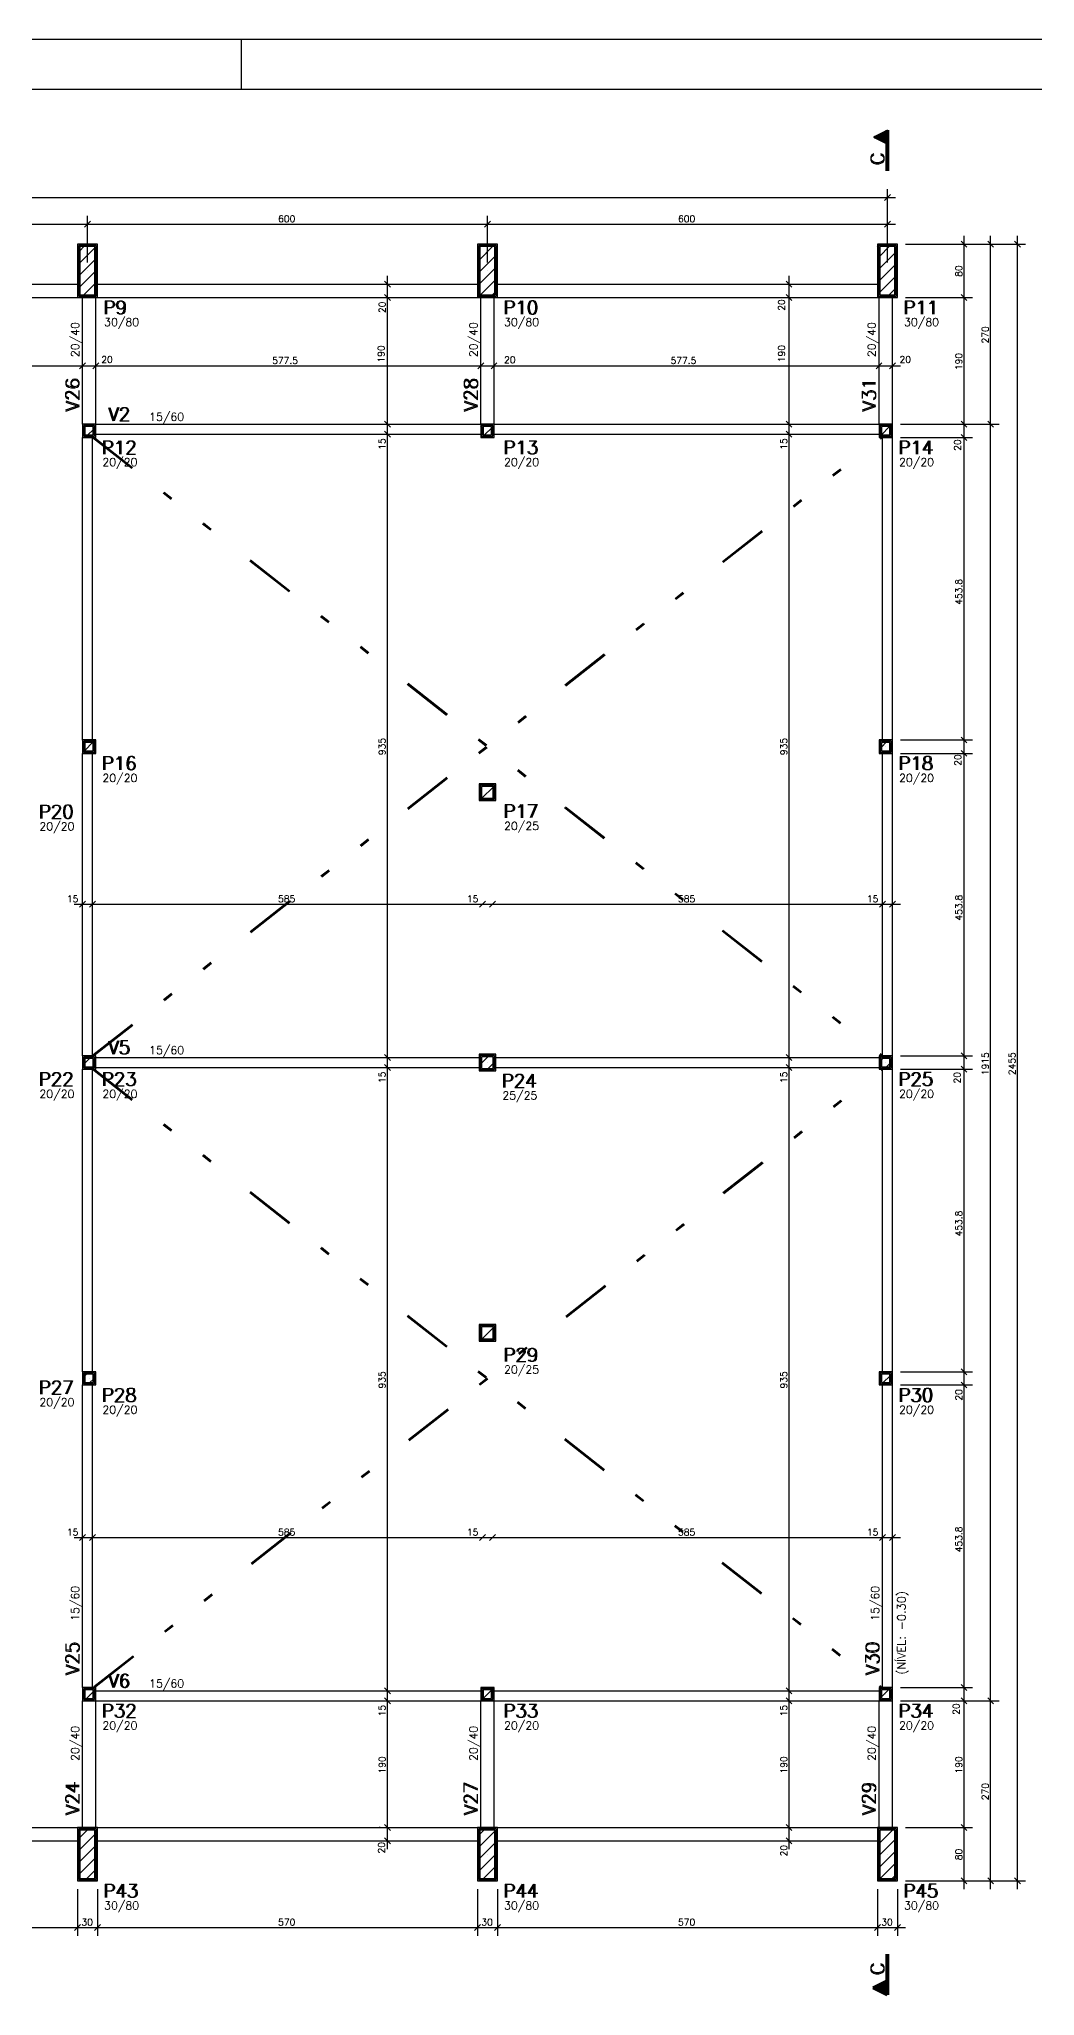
# Model space of a CAD drawing. Extents: x 797 to 1056, y -75 to 15.
# Drawn here: x 946.99 to 956.95, y -4.08 to 15.49 of the extents above; entities that cross this region are included whole.
import ezdxf

# ---------------------------------------------------------------- set-up
doc = ezdxf.new("R2010")
doc.units = 0
doc.header["$MEASUREMENT"] = 0
doc.linetypes.add('ESTILO_TQS_0004', pattern=[2, 0.5, -0.4, 0.1, -0.4, 0.1, -0.5])
for name, color, linetype in [('06', 6, 'CONTINUOUS'), ('1', 2, 'CONTINUOUS'), ('11', 11, 'CONTINUOUS'), ('2', 4, 'CONTINUOUS'), ('CERCADURA', 7, 'CONTINUOUS')]:
    doc.layers.add(name, color=color, linetype=linetype)
doc.styles.get("Standard").update_dxf_attribs({"font": 'ROMANS.SHX'})

msp = doc.modelspace()

# ---------------------------------------------------------------- linework, layer by layer
at = {"layer": '06'}
msp.add_line((909.31, 14.987), (967.01, 14.987), dxfattribs=at)
at = {"layer": '1', "linetype": 'Continuous'}
for p, q in [((955.47, 14.576), (955.332, 14.506)), ((955.332, 14.506), (955.47, 14.438)), ((955.47, 14.575), (955.333, 14.506)), ((955.333, 14.506), (955.47, 14.438)), ((955.476, 14.564), (955.337, 14.495)), ((955.337, 14.518), (955.475, 14.449)), ((955.475, 14.563), (955.339, 14.495)), ((955.339, 14.518), (955.475, 14.449)), ((955.343, 14.512), (955.343, 14.5)), ((955.353, 14.517), (955.353, 14.496)), ((955.355, 14.512), (955.355, 14.5)), ((955.364, 14.522), (955.364, 14.49)), ((955.366, 14.517), (955.366, 14.496)), ((955.374, 14.528), (955.374, 14.485)), ((955.376, 14.522), (955.376, 14.49)), ((955.385, 14.533), (955.385, 14.48)), ((955.387, 14.528), (955.387, 14.485)), ((955.396, 14.538), (955.396, 14.475)), ((955.398, 14.533), (955.398, 14.48)), ((955.406, 14.544), (955.406, 14.469)), ((955.408, 14.538), (955.408, 14.475)), ((955.417, 14.549), (955.417, 14.464)), ((955.419, 14.544), (955.419, 14.469)), ((955.428, 14.554), (955.428, 14.459)), ((955.429, 14.549), (955.429, 14.464)), ((955.438, 14.56), (955.438, 14.453)), ((955.44, 14.554), (955.44, 14.459)), ((955.449, 14.565), (955.449, 14.448)), ((955.451, 14.56), (955.451, 14.453)), ((955.458, 14.17), (955.458, 14.576)), ((955.46, 14.57), (955.46, 14.443)), ((955.461, 14.565), (955.461, 14.448)), ((955.47, 14.17), (955.47, 14.576)), ((955.47, 14.575), (955.47, 14.17)), ((955.472, 14.57), (955.472, 14.443)), ((955.482, 14.575), (955.482, 14.17)), ((955.457, -4.067), (955.457, -3.663)), ((955.47, -3.663), (955.47, -4.068)), ((955.47, -4.067), (955.47, -3.663)), ((955.483, -3.663), (955.483, -4.068)), ((955.326, -3.988), (955.464, -3.919)), ((955.465, -4.08), (955.326, -4.01)), ((955.328, -3.988), (955.464, -3.92)), ((955.464, -4.079), (955.328, -4.01)), ((955.33, -4.005), (955.33, -3.993)), ((955.332, -3.999), (955.47, -3.93)), ((955.47, -4.068), (955.332, -3.999)), ((955.333, -3.999), (955.47, -3.931)), ((955.47, -4.067), (955.333, -3.999)), ((955.341, -4.01), (955.341, -3.989)), ((955.343, -4.005), (955.343, -3.993)), ((955.351, -4.015), (955.351, -3.983)), ((955.353, -4.01), (955.353, -3.989)), ((955.362, -4.021), (955.362, -3.978)), ((955.364, -4.015), (955.364, -3.983)), ((955.373, -4.026), (955.373, -3.973)), ((955.374, -4.021), (955.374, -3.978)), ((955.383, -4.031), (955.383, -3.967)), ((955.385, -4.026), (955.385, -3.973)), ((955.394, -4.036), (955.394, -3.962)), ((955.396, -4.031), (955.396, -3.967)), ((955.404, -4.042), (955.404, -3.957)), ((955.406, -4.036), (955.406, -3.962)), ((955.415, -4.047), (955.415, -3.951)), ((955.417, -4.042), (955.417, -3.957)), ((955.426, -4.052), (955.426, -3.946)), ((955.428, -4.047), (955.428, -3.951)), ((955.436, -4.058), (955.436, -3.941)), ((955.438, -4.052), (955.438, -3.946)), ((955.447, -4.063), (955.447, -3.935)), ((955.449, -4.058), (955.449, -3.941)), ((955.46, -4.063), (955.46, -3.935))]:
    msp.add_line(p, q, dxfattribs=at)
at = {"layer": '1', "linetype": 'ESTILO_TQS_0004'}
for p, q in [((947.52, 11.504), (955.41, 5.32)), ((947.523, 5.33), (955.412, 11.513)), ((947.528, 11.513), (955.417, 5.33)), ((947.531, 5.32), (955.42, 11.504)), ((947.52, 5.187), (955.399, -0.996)), ((947.528, 5.197), (955.407, -0.987)), ((947.533, -0.987), (955.412, 5.197)), ((947.541, -0.996), (955.42, 5.187))]:
    msp.add_line(p, q, dxfattribs=at)
at = {"layer": '1', "linetype": 'Continuous'}
for points in [[(947.37, 12.904), (947.57, 12.904), (947.57, 13.437), (947.37, 13.437), (947.37, 12.904)], [(947.383, 12.916), (947.558, 12.916), (947.558, 13.424), (947.383, 13.424), (947.383, 12.916)], [(947.395, 12.929), (947.545, 12.929), (947.545, 13.412), (947.395, 13.412), (947.395, 12.929)], [(951.37, 12.904), (951.57, 12.904), (951.57, 13.437), (951.37, 13.437), (951.37, 12.904)], [(951.383, 12.916), (951.558, 12.916), (951.558, 13.424), (951.383, 13.424), (951.383, 12.916)], [(951.395, 12.929), (951.545, 12.929), (951.545, 13.412), (951.395, 13.412), (951.395, 12.929)], [(955.37, 12.904), (955.57, 12.904), (955.57, 13.437), (955.37, 13.437), (955.37, 12.904)], [(955.383, 12.916), (955.558, 12.916), (955.558, 13.424), (955.383, 13.424), (955.383, 12.916)], [(955.395, 12.929), (955.545, 12.929), (955.545, 13.412), (955.395, 13.412), (955.395, 12.929)], [(943.57, 13.037), (947.37, 13.037)], [(947.57, 13.037), (951.37, 13.037)], [(951.57, 13.037), (955.37, 13.037)], [(943.57, 12.904), (947.37, 12.904)], [(947.42, 11.637), (947.42, 12.904)], [(947.553, 11.637), (947.553, 12.904)], [(947.57, 12.904), (951.37, 12.904)], [(951.403, 11.637), (951.403, 12.904)], [(951.537, 11.637), (951.537, 12.904)], [(951.57, 12.904), (955.37, 12.904)], [(955.387, 11.637), (955.387, 12.904)], [(955.52, 11.637), (955.52, 12.904)], [(947.42, 11.504), (947.553, 11.504), (947.553, 11.637), (947.42, 11.637), (947.42, 11.504)], [(947.433, 11.516), (947.541, 11.516), (947.541, 11.624), (947.433, 11.624), (947.433, 11.516)], [(947.445, 11.529), (947.528, 11.529), (947.528, 11.612), (947.445, 11.612), (947.445, 11.529)], [(947.553, 11.637), (951.403, 11.637)], [(951.403, 11.504), (951.537, 11.504), (951.537, 11.637), (951.403, 11.637), (951.403, 11.504)], [(951.416, 11.516), (951.524, 11.516), (951.524, 11.624), (951.416, 11.624), (951.416, 11.516)], [(951.428, 11.529), (951.512, 11.529), (951.512, 11.612), (951.428, 11.612), (951.428, 11.529)], [(951.537, 11.637), (955.387, 11.637)], [(955.387, 11.504), (955.52, 11.504), (955.52, 11.637), (955.387, 11.637), (955.387, 11.504)], [(955.399, 11.516), (955.508, 11.516), (955.508, 11.624), (955.399, 11.624), (955.399, 11.516)], [(955.412, 11.529), (955.495, 11.529), (955.495, 11.612), (955.412, 11.612), (955.412, 11.529)], [(947.42, 8.479), (947.42, 11.504)], [(947.52, 8.479), (947.52, 11.504)], [(947.553, 11.537), (951.403, 11.537)], [(951.537, 11.537), (955.387, 11.537)], [(955.42, 8.479), (955.42, 11.504)], [(955.52, 8.479), (955.52, 11.504)], [(947.42, 8.345), (947.553, 8.345), (947.553, 8.479), (947.42, 8.479), (947.42, 8.345)], [(947.433, 8.358), (947.541, 8.358), (947.541, 8.466), (947.433, 8.466), (947.433, 8.358)], [(947.445, 8.37), (947.528, 8.37), (947.528, 8.454), (947.445, 8.454), (947.445, 8.37)], [(955.387, 8.345), (955.52, 8.345), (955.52, 8.479), (955.387, 8.479), (955.387, 8.345)], [(955.399, 8.358), (955.508, 8.358), (955.508, 8.466), (955.399, 8.466), (955.399, 8.358)], [(955.412, 8.37), (955.495, 8.37), (955.495, 8.454), (955.412, 8.454), (955.412, 8.37)], [(947.42, 5.32), (947.42, 8.345)], [(947.52, 5.32), (947.52, 8.345)], [(955.42, 5.32), (955.42, 8.345)], [(955.52, 5.32), (955.52, 8.345)], [(951.387, 7.873), (951.553, 7.873), (951.553, 8.04), (951.387, 8.04), (951.387, 7.873)], [(951.399, 7.886), (951.541, 7.886), (951.541, 8.027), (951.399, 8.027), (951.399, 7.886)], [(951.412, 7.898), (951.528, 7.898), (951.528, 8.015), (951.412, 8.015), (951.412, 7.898)], [(947.42, 5.187), (947.553, 5.187), (947.553, 5.32), (947.42, 5.32), (947.42, 5.187)], [(947.433, 5.199), (947.541, 5.199), (947.541, 5.308), (947.433, 5.308), (947.433, 5.199)], [(947.445, 5.212), (947.528, 5.212), (947.528, 5.295), (947.445, 5.295), (947.445, 5.212)], [(947.553, 5.304), (951.387, 5.304)], [(951.387, 5.17), (951.553, 5.17), (951.553, 5.337), (951.387, 5.337), (951.387, 5.17)], [(951.399, 5.183), (951.541, 5.183), (951.541, 5.324), (951.399, 5.324), (951.399, 5.183)], [(951.412, 5.195), (951.528, 5.195), (951.528, 5.312), (951.412, 5.312), (951.412, 5.195)], [(951.553, 5.304), (955.387, 5.304)], [(955.387, 5.187), (955.52, 5.187), (955.52, 5.32), (955.387, 5.32), (955.387, 5.187)], [(955.399, 5.199), (955.508, 5.199), (955.508, 5.308), (955.399, 5.308), (955.399, 5.199)], [(955.412, 5.212), (955.495, 5.212), (955.495, 5.295), (955.412, 5.295), (955.412, 5.212)], [(947.42, 2.162), (947.42, 5.187)], [(947.52, 2.162), (947.52, 5.187)], [(947.553, 5.204), (951.387, 5.204)], [(951.553, 5.204), (955.387, 5.204)], [(955.42, 2.162), (955.42, 5.187)], [(955.52, 2.162), (955.52, 5.187)], [(951.387, 2.467), (951.553, 2.467), (951.553, 2.634), (951.387, 2.634), (951.387, 2.467)], [(951.399, 2.48), (951.541, 2.48), (951.541, 2.622), (951.399, 2.622), (951.399, 2.48)], [(951.412, 2.492), (951.528, 2.492), (951.528, 2.609), (951.412, 2.609), (951.412, 2.492)], [(947.42, 2.029), (947.553, 2.029), (947.553, 2.162), (947.42, 2.162), (947.42, 2.029)], [(955.387, 2.029), (955.52, 2.029), (955.52, 2.162), (955.387, 2.162), (955.387, 2.029)], [(947.42, -0.996), (947.42, 2.029)], [(947.433, 2.041), (947.541, 2.041), (947.541, 2.149), (947.433, 2.149), (947.433, 2.041)], [(947.445, 2.054), (947.528, 2.054), (947.528, 2.137), (947.445, 2.137), (947.445, 2.054)], [(947.52, -0.996), (947.52, 2.029)], [(955.399, 2.041), (955.508, 2.041), (955.508, 2.149), (955.399, 2.149), (955.399, 2.041)], [(955.412, 2.054), (955.495, 2.054), (955.495, 2.137), (955.412, 2.137), (955.412, 2.054)], [(955.42, -0.996), (955.42, 2.029)], [(955.52, -0.996), (955.52, 2.029)], [(947.42, -1.13), (947.553, -1.13), (947.553, -0.996), (947.42, -0.996), (947.42, -1.13)], [(947.42, -2.396), (947.42, -1.13)], [(947.433, -1.117), (947.541, -1.117), (947.541, -1.009), (947.433, -1.009), (947.433, -1.117)], [(947.445, -1.105), (947.528, -1.105), (947.528, -1.021), (947.445, -1.021), (947.445, -1.105)], [(947.553, -1.03), (951.403, -1.03)], [(947.553, -1.13), (951.403, -1.13)], [(947.553, -2.396), (947.553, -1.13)], [(951.403, -1.13), (951.537, -1.13), (951.537, -0.996), (951.403, -0.996), (951.403, -1.13)], [(951.403, -2.396), (951.403, -1.13)], [(951.416, -1.117), (951.524, -1.117), (951.524, -1.009), (951.416, -1.009), (951.416, -1.117)], [(951.428, -1.105), (951.512, -1.105), (951.512, -1.021), (951.428, -1.021), (951.428, -1.105)], [(951.537, -1.03), (955.387, -1.03)], [(951.537, -1.13), (955.387, -1.13)], [(951.537, -2.396), (951.537, -1.13)], [(955.387, -1.13), (955.52, -1.13), (955.52, -0.996), (955.387, -0.996), (955.387, -1.13)], [(955.387, -2.396), (955.387, -1.13)], [(955.399, -1.117), (955.508, -1.117), (955.508, -1.009), (955.399, -1.009), (955.399, -1.117)], [(955.412, -1.105), (955.495, -1.105), (955.495, -1.021), (955.412, -1.021), (955.412, -1.105)], [(955.52, -2.396), (955.52, -1.13)], [(943.57, -2.396), (947.37, -2.396)], [(943.57, -2.53), (947.37, -2.53)], [(947.37, -2.93), (947.57, -2.93), (947.57, -2.396), (947.37, -2.396), (947.37, -2.93)], [(947.383, -2.917), (947.558, -2.917), (947.558, -2.409), (947.383, -2.409), (947.383, -2.917)], [(947.395, -2.905), (947.545, -2.905), (947.545, -2.421), (947.395, -2.421), (947.395, -2.905)], [(947.57, -2.396), (951.37, -2.396)], [(947.57, -2.53), (951.37, -2.53)], [(951.37, -2.93), (951.57, -2.93), (951.57, -2.396), (951.37, -2.396), (951.37, -2.93)], [(951.383, -2.917), (951.558, -2.917), (951.558, -2.409), (951.383, -2.409), (951.383, -2.917)], [(951.395, -2.905), (951.545, -2.905), (951.545, -2.421), (951.395, -2.421), (951.395, -2.905)], [(951.57, -2.396), (955.37, -2.396)], [(951.57, -2.53), (955.37, -2.53)], [(955.37, -2.93), (955.57, -2.93), (955.57, -2.396), (955.37, -2.396), (955.37, -2.93)], [(955.383, -2.917), (955.558, -2.917), (955.558, -2.409), (955.383, -2.409), (955.383, -2.917)], [(955.395, -2.905), (955.545, -2.905), (955.545, -2.421), (955.395, -2.421), (955.395, -2.905)]]:
    msp.add_lwpolyline(points, dxfattribs=at)
at = {"layer": '11', "linetype": 'Continuous'}
for p, q in [((947.47, 13.17), (947.47, 13.17)), ((951.47, 13.17), (951.47, 13.17)), ((955.47, 13.17), (955.47, 13.17)), ((947.487, 11.57), (947.487, 11.57)), ((951.469, 11.572), (951.469, 11.572)), ((955.453, 11.57), (955.453, 11.57)), ((947.487, 8.412), (947.487, 8.412)), ((955.453, 8.412), (955.453, 8.412)), ((951.47, 7.957), (951.47, 7.957)), ((947.487, 5.254), (947.487, 5.254)), ((951.47, 5.254), (951.47, 5.254)), ((955.453, 5.254), (955.453, 5.254)), ((951.47, 2.551), (951.47, 2.551)), ((947.487, 2.095), (947.487, 2.095)), ((955.453, 2.095), (955.453, 2.095)), ((947.487, -1.063), (947.487, -1.063)), ((951.47, -1.063), (951.47, -1.063)), ((955.453, -1.063), (955.453, -1.063)), ((947.47, -2.663), (947.47, -2.663)), ((951.47, -2.663), (951.47, -2.663)), ((955.47, -2.663), (955.47, -2.663))]:
    msp.add_line(p, q, dxfattribs=at)
at = {"layer": '2', "linetype": 'Continuous'}
for p, q in [((915.387, 13.904), (955.553, 13.904)), ((955.441, 13.874), (955.5, 13.933)), ((955.47, 13.72), (955.47, 13.987)), ((947.47, 13.254), (947.47, 13.72)), ((947.47, 13.254), (947.47, 13.72)), ((951.47, 13.254), (951.47, 13.72)), ((951.47, 13.254), (951.47, 13.72)), ((955.47, 13.254), (955.47, 13.72)), ((943.387, 13.637), (947.553, 13.637)), ((947.387, 13.637), (951.553, 13.637)), ((947.441, 13.607), (947.5, 13.666)), ((947.441, 13.607), (947.5, 13.666)), ((951.387, 13.637), (955.553, 13.637)), ((951.441, 13.607), (951.5, 13.666)), ((951.441, 13.607), (951.5, 13.666)), ((955.441, 13.607), (955.5, 13.666)), ((955.47, 13.637), (955.47, 13.637)), ((956.237, 12.82), (956.237, 13.52)), ((956.503, 11.554), (956.503, 13.52)), ((956.77, -3.013), (956.77, 13.52)), ((947.37, 13.348), (947.459, 13.437)), ((947.37, 13.228), (947.57, 13.428)), ((947.37, 13.108), (947.57, 13.308)), ((951.37, 13.261), (951.546, 13.437)), ((951.37, 13.381), (951.426, 13.437)), ((951.37, 13.141), (951.57, 13.341)), ((955.37, 13.294), (955.513, 13.437)), ((955.37, 13.414), (955.393, 13.437)), ((955.37, 13.174), (955.57, 13.374)), ((955.57, 13.437), (955.57, 13.437)), ((955.653, 13.437), (956.32, 13.437)), ((956.266, 13.407), (956.207, 13.466)), ((956.237, 13.437), (956.237, 13.437)), ((956.32, 13.437), (956.587, 13.437)), ((956.533, 13.407), (956.474, 13.466)), ((956.503, 13.437), (956.503, 13.437)), ((956.587, 13.437), (956.853, 13.437)), ((956.8, 13.407), (956.741, 13.466)), ((947.37, 12.987), (947.57, 13.187)), ((947.47, 13.17), (947.47, 13.17)), ((947.47, 13.17), (947.47, 13.17)), ((950.47, 12.82), (950.47, 13.12)), ((951.37, 13.021), (951.57, 13.221)), ((951.47, 13.17), (951.47, 13.17)), ((951.47, 13.17), (951.47, 13.17)), ((954.487, 12.82), (954.487, 13.12)), ((955.37, 13.054), (955.57, 13.254)), ((955.37, 12.933), (955.57, 13.133)), ((955.47, 13.17), (955.47, 13.17)), ((947.407, 12.904), (947.57, 13.067)), ((947.527, 12.904), (947.57, 12.947)), ((950.5, 13.007), (950.441, 13.066)), ((950.5, 12.874), (950.441, 12.933)), ((950.5, 12.874), (950.441, 12.933)), ((950.467, 13.037), (950.467, 13.037)), ((950.47, 11.554), (950.47, 12.987)), ((950.55, 13.037), (950.553, 13.037)), ((951.373, 12.904), (951.57, 13.1)), ((951.494, 12.904), (951.57, 12.98)), ((954.443, 13.037), (954.443, 13.037)), ((954.516, 13.007), (954.457, 13.066)), ((954.516, 12.874), (954.457, 12.933)), ((954.516, 12.874), (954.457, 12.933)), ((954.487, 11.554), (954.487, 12.987)), ((954.527, 13.037), (954.57, 13.037)), ((955.461, 12.904), (955.57, 13.013)), ((956.266, 12.874), (956.207, 12.933)), ((956.266, 12.874), (956.207, 12.933)), ((956.237, 11.554), (956.237, 12.987)), ((950.453, 12.904), (950.453, 12.904)), ((950.453, 12.904), (950.453, 12.904)), ((950.537, 12.904), (950.553, 12.904)), ((950.537, 12.904), (950.553, 12.904)), ((954.468, 12.904), (954.468, 12.904)), ((954.468, 12.904), (954.468, 12.904)), ((954.552, 12.904), (954.57, 12.904)), ((954.552, 12.904), (954.57, 12.904)), ((955.57, 12.904), (955.57, 12.904)), ((955.57, 12.904), (955.57, 12.904)), ((955.653, 12.904), (956.32, 12.904)), ((955.653, 12.904), (956.32, 12.904)), ((943.453, 12.22), (947.503, 12.22)), ((947.337, 12.22), (947.637, 12.22)), ((947.391, 12.19), (947.45, 12.249)), ((947.391, 12.19), (947.45, 12.249)), ((947.42, 11.865), (947.42, 12.303)), ((947.42, 11.865), (947.42, 12.303)), ((947.47, 12.22), (951.487, 12.22)), ((947.524, 12.19), (947.583, 12.249)), ((947.524, 12.19), (947.583, 12.249)), ((947.553, 11.873), (947.553, 12.303)), ((947.553, 11.873), (947.553, 12.303)), ((951.32, 12.22), (951.62, 12.22)), ((951.374, 12.19), (951.433, 12.249)), ((951.374, 12.19), (951.433, 12.249)), ((951.403, 11.871), (951.403, 12.303)), ((951.403, 11.871), (951.403, 12.303)), ((951.453, 12.22), (955.47, 12.22)), ((951.507, 12.19), (951.566, 12.249)), ((951.507, 12.19), (951.566, 12.249)), ((951.537, 11.859), (951.537, 12.303)), ((951.537, 11.859), (951.537, 12.303)), ((955.303, 12.22), (955.603, 12.22)), ((955.357, 12.19), (955.416, 12.249)), ((955.357, 12.19), (955.416, 12.249)), ((955.387, 11.902), (955.387, 12.303)), ((955.387, 11.902), (955.387, 12.303)), ((955.491, 12.19), (955.55, 12.249)), ((955.52, 11.902), (955.52, 12.303)), ((947.42, 11.782), (947.42, 11.782)), ((947.42, 11.782), (947.42, 11.782)), ((947.553, 11.79), (947.553, 11.79)), ((947.553, 11.79), (947.553, 11.79)), ((951.403, 11.788), (951.403, 11.788)), ((951.403, 11.788), (951.403, 11.788)), ((951.537, 11.776), (951.537, 11.776)), ((951.537, 11.776), (951.537, 11.776)), ((955.387, 11.819), (955.387, 11.819)), ((955.387, 11.819), (955.387, 11.819)), ((955.52, 11.819), (955.52, 11.819)), ((947.42, 11.595), (947.462, 11.637)), ((947.449, 11.504), (947.553, 11.608)), ((950.5, 11.607), (950.441, 11.666)), ((950.5, 11.607), (950.441, 11.666)), ((950.5, 11.507), (950.441, 11.566)), ((950.5, 11.507), (950.441, 11.566)), ((950.47, 11.454), (950.47, 11.72)), ((950.47, 11.637), (950.47, 11.637)), ((950.47, 11.637), (950.47, 11.637)), ((950.47, 5.22), (950.47, 11.62)), ((951.403, 11.611), (951.429, 11.637)), ((951.416, 11.504), (951.537, 11.625)), ((954.516, 11.607), (954.457, 11.666)), ((954.516, 11.607), (954.457, 11.666)), ((954.516, 11.507), (954.457, 11.566)), ((954.516, 11.507), (954.457, 11.566)), ((954.487, 11.454), (954.487, 11.72)), ((954.487, 11.637), (954.487, 11.637)), ((954.487, 11.637), (954.487, 11.637)), ((954.487, 5.22), (954.487, 11.62)), ((955.387, 11.508), (955.516, 11.637)), ((955.387, 11.628), (955.396, 11.637)), ((955.52, 11.637), (955.52, 11.637)), ((955.52, 11.637), (955.52, 11.637)), ((955.603, 11.637), (956.32, 11.637)), ((955.603, 11.637), (956.32, 11.637)), ((956.266, 11.607), (956.207, 11.666)), ((956.266, 11.607), (956.207, 11.666)), ((956.237, 11.42), (956.237, 11.72)), ((956.237, 11.637), (956.237, 11.637)), ((956.237, 11.637), (956.237, 11.637)), ((956.237, 8.395), (956.237, 11.587)), ((956.32, 11.637), (956.587, 11.637)), ((956.32, 11.637), (956.587, 11.637)), ((956.533, 11.607), (956.474, 11.666)), ((956.533, 11.607), (956.474, 11.666)), ((956.503, -1.213), (956.503, 11.72)), ((950.47, 11.537), (950.47, 11.537)), ((950.47, 11.537), (950.47, 11.537)), ((951.536, 11.504), (951.537, 11.504)), ((954.487, 11.537), (954.487, 11.537)), ((954.487, 11.537), (954.487, 11.537)), ((955.503, 11.504), (955.52, 11.521)), ((955.52, 11.504), (955.52, 11.504)), ((955.52, 11.504), (955.52, 11.504)), ((955.603, 11.504), (956.32, 11.504)), ((955.603, 11.504), (956.32, 11.504)), ((956.266, 11.474), (956.207, 11.533)), ((956.266, 11.474), (956.207, 11.533)), ((947.42, 8.349), (947.549, 8.479)), ((947.42, 8.47), (947.429, 8.479)), ((955.387, 8.382), (955.483, 8.479)), ((955.52, 8.479), (955.52, 8.479)), ((955.52, 8.479), (955.52, 8.479)), ((955.603, 8.479), (956.32, 8.479)), ((955.603, 8.479), (956.32, 8.479)), ((956.266, 8.449), (956.207, 8.508)), ((956.266, 8.449), (956.207, 8.508)), ((956.237, 8.262), (956.237, 8.562)), ((956.237, 5.237), (956.237, 8.429)), ((947.536, 8.345), (947.553, 8.362)), ((955.47, 8.345), (955.52, 8.395)), ((955.52, 8.345), (955.52, 8.345)), ((955.52, 8.345), (955.52, 8.345)), ((955.603, 8.345), (956.32, 8.345)), ((955.603, 8.345), (956.32, 8.345)), ((956.266, 8.316), (956.207, 8.375)), ((956.266, 8.316), (956.207, 8.375)), ((951.387, 7.988), (951.438, 8.04)), ((951.392, 7.873), (951.553, 8.035)), ((951.512, 7.873), (951.553, 7.915)), ((947.391, 6.807), (947.45, 6.866)), ((947.491, 6.807), (947.55, 6.866)), ((947.491, 6.807), (947.55, 6.866)), ((951.391, 6.807), (951.45, 6.866)), ((951.391, 6.807), (951.45, 6.866)), ((951.491, 6.807), (951.55, 6.866)), ((951.491, 6.807), (951.55, 6.866)), ((955.391, 6.807), (955.45, 6.866)), ((955.391, 6.807), (955.45, 6.866)), ((955.491, 6.807), (955.55, 6.866)), ((947.337, 6.837), (947.603, 6.837)), ((947.42, 6.837), (947.42, 6.837)), ((947.437, 6.837), (951.503, 6.837)), ((947.52, 6.837), (947.52, 6.837)), ((947.52, 6.837), (947.52, 6.837)), ((951.337, 6.837), (951.603, 6.837)), ((951.42, 6.837), (951.42, 6.837)), ((951.42, 6.837), (951.42, 6.837)), ((951.437, 6.837), (955.503, 6.837)), ((951.52, 6.837), (951.52, 6.837)), ((951.52, 6.837), (951.52, 6.837)), ((955.337, 6.837), (955.603, 6.837)), ((955.42, 6.837), (955.42, 6.837)), ((955.42, 6.837), (955.42, 6.837)), ((955.52, 6.837), (955.52, 6.837)), ((947.42, 5.224), (947.517, 5.32)), ((950.5, 5.274), (950.441, 5.333)), ((950.5, 5.274), (950.441, 5.333)), ((950.47, 5.12), (950.47, 5.387)), ((950.47, 5.304), (950.47, 5.304)), ((950.47, 5.304), (950.47, 5.304)), ((950.47, -1.113), (950.47, 5.287)), ((951.387, 5.224), (951.5, 5.337)), ((954.516, 5.274), (954.457, 5.333)), ((954.516, 5.274), (954.457, 5.333)), ((954.487, 5.12), (954.487, 5.387)), ((954.487, 5.304), (954.487, 5.304)), ((954.487, 5.304), (954.487, 5.304)), ((954.487, -1.113), (954.487, 5.287)), ((955.387, 5.257), (955.45, 5.32)), ((955.52, 5.32), (955.52, 5.32)), ((955.52, 5.32), (955.52, 5.32)), ((955.603, 5.32), (956.32, 5.32)), ((955.603, 5.32), (956.32, 5.32)), ((956.266, 5.291), (956.207, 5.35)), ((956.266, 5.291), (956.207, 5.35)), ((956.237, 5.104), (956.237, 5.404)), ((947.503, 5.187), (947.553, 5.237)), ((950.5, 5.174), (950.441, 5.233)), ((950.5, 5.174), (950.441, 5.233)), ((950.47, 5.204), (950.47, 5.204)), ((950.47, 5.204), (950.47, 5.204)), ((951.454, 5.17), (951.553, 5.27)), ((954.516, 5.174), (954.457, 5.233)), ((954.516, 5.174), (954.457, 5.233)), ((954.487, 5.204), (954.487, 5.204)), ((954.487, 5.204), (954.487, 5.204)), ((955.437, 5.187), (955.52, 5.27)), ((955.52, 5.187), (955.52, 5.187)), ((955.52, 5.187), (955.52, 5.187)), ((955.603, 5.187), (956.32, 5.187)), ((955.603, 5.187), (956.32, 5.187)), ((956.266, 5.157), (956.207, 5.216)), ((956.266, 5.157), (956.207, 5.216)), ((956.237, 2.079), (956.237, 5.27)), ((951.387, 2.579), (951.442, 2.634)), ((951.395, 2.467), (951.553, 2.626)), ((951.515, 2.467), (951.553, 2.505)), ((947.42, 2.098), (947.484, 2.162)), ((955.387, 2.131), (955.417, 2.162)), ((955.52, 2.162), (955.52, 2.162)), ((955.52, 2.162), (955.52, 2.162)), ((955.603, 2.162), (956.32, 2.162)), ((955.603, 2.162), (956.32, 2.162)), ((956.266, 2.132), (956.207, 2.191)), ((956.266, 2.132), (956.207, 2.191)), ((956.237, 1.945), (956.237, 2.245)), ((947.471, 2.029), (947.553, 2.112)), ((955.404, 2.029), (955.52, 2.145)), ((955.52, 2.029), (955.52, 2.029)), ((955.52, 2.029), (955.52, 2.029)), ((955.603, 2.029), (956.32, 2.029)), ((955.603, 2.029), (956.32, 2.029)), ((956.266, 1.999), (956.207, 2.058)), ((956.266, 1.999), (956.207, 2.058)), ((956.237, -1.08), (956.237, 2.112)), ((947.337, 0.504), (947.603, 0.504)), ((947.391, 0.474), (947.45, 0.533)), ((947.42, 0.504), (947.42, 0.504)), ((947.437, 0.504), (951.503, 0.504)), ((947.491, 0.474), (947.55, 0.533)), ((947.491, 0.474), (947.55, 0.533)), ((947.52, 0.504), (947.52, 0.504)), ((947.52, 0.504), (947.52, 0.504)), ((951.337, 0.504), (951.603, 0.504)), ((951.391, 0.474), (951.45, 0.533)), ((951.391, 0.474), (951.45, 0.533)), ((951.42, 0.504), (951.42, 0.504)), ((951.42, 0.504), (951.42, 0.504)), ((951.437, 0.504), (955.503, 0.504)), ((951.491, 0.474), (951.55, 0.533)), ((951.491, 0.474), (951.55, 0.533)), ((951.52, 0.504), (951.52, 0.504)), ((951.52, 0.504), (951.52, 0.504)), ((955.337, 0.504), (955.603, 0.504)), ((955.391, 0.474), (955.45, 0.533)), ((955.391, 0.474), (955.45, 0.533)), ((955.42, 0.504), (955.42, 0.504)), ((955.42, 0.504), (955.42, 0.504)), ((955.491, 0.474), (955.55, 0.533)), ((955.52, 0.504), (955.52, 0.504)), ((950.47, -1.213), (950.47, -0.946)), ((954.487, -1.213), (954.487, -0.946)), ((956.266, -1.026), (956.207, -0.967)), ((956.266, -1.026), (956.207, -0.967)), ((956.237, -1.213), (956.237, -0.913)), ((947.42, -1.027), (947.451, -0.996)), ((947.438, -1.13), (947.553, -1.014)), ((950.5, -1.059), (950.441, -1)), ((950.5, -1.059), (950.441, -1)), ((950.5, -1.159), (950.441, -1.1)), ((950.5, -1.159), (950.441, -1.1)), ((950.47, -1.03), (950.47, -1.03)), ((950.47, -1.03), (950.47, -1.03)), ((950.47, -2.48), (950.47, -1.046)), ((950.47, -1.13), (950.47, -1.13)), ((950.47, -1.13), (950.47, -1.13)), ((951.403, -1.01), (951.418, -0.996)), ((951.404, -1.13), (951.537, -0.997)), ((951.525, -1.13), (951.537, -1.118)), ((954.516, -1.059), (954.457, -1)), ((954.516, -1.059), (954.457, -1)), ((954.516, -1.159), (954.457, -1.1)), ((954.516, -1.159), (954.457, -1.1)), ((954.487, -1.03), (954.487, -1.03)), ((954.487, -1.03), (954.487, -1.03)), ((954.487, -2.48), (954.487, -1.046)), ((954.487, -1.13), (954.487, -1.13)), ((954.487, -1.13), (954.487, -1.13)), ((955.387, -1.114), (955.505, -0.996)), ((955.492, -1.13), (955.52, -1.101)), ((955.52, -0.996), (955.52, -0.996)), ((955.52, -0.996), (955.52, -0.996)), ((955.52, -1.13), (955.52, -1.13)), ((955.52, -1.13), (955.52, -1.13)), ((955.603, -0.996), (956.32, -0.996)), ((955.603, -0.996), (956.32, -0.996)), ((955.603, -1.13), (956.32, -1.13)), ((955.603, -1.13), (956.32, -1.13)), ((956.266, -1.159), (956.207, -1.1)), ((956.266, -1.159), (956.207, -1.1)), ((956.237, -2.48), (956.237, -1.046)), ((956.237, -1.13), (956.237, -1.13)), ((956.237, -1.13), (956.237, -1.13)), ((956.32, -1.13), (956.587, -1.13)), ((956.32, -1.13), (956.587, -1.13)), ((956.533, -1.159), (956.474, -1.1)), ((956.533, -1.159), (956.474, -1.1)), ((956.503, -3.013), (956.503, -1.046)), ((950.47, -2.613), (950.47, -2.313)), ((954.487, -2.613), (954.487, -2.313)), ((956.237, -3.013), (956.237, -2.313)), ((947.37, -2.519), (947.493, -2.396)), ((947.37, -2.399), (947.373, -2.396)), ((947.37, -2.64), (947.57, -2.44)), ((950.396, -2.396), (950.387, -2.396)), ((950.396, -2.396), (950.387, -2.396)), ((950.5, -2.426), (950.441, -2.367)), ((950.5, -2.426), (950.441, -2.367)), ((950.5, -2.559), (950.441, -2.5)), ((950.47, -2.53), (950.47, -2.53)), ((950.48, -2.396), (950.48, -2.396)), ((950.48, -2.396), (950.48, -2.396)), ((951.37, -2.486), (951.46, -2.396)), ((951.37, -2.607), (951.57, -2.407)), ((951.37, -2.727), (951.57, -2.527)), ((954.516, -2.426), (954.457, -2.367)), ((954.516, -2.426), (954.457, -2.367)), ((954.516, -2.559), (954.457, -2.5)), ((954.487, -2.396), (954.487, -2.396)), ((954.487, -2.396), (954.487, -2.396)), ((954.487, -2.53), (954.487, -2.53)), ((955.37, -2.573), (955.547, -2.396)), ((955.37, -2.453), (955.427, -2.396)), ((955.37, -2.694), (955.57, -2.494)), ((955.57, -2.396), (955.57, -2.396)), ((955.57, -2.396), (955.57, -2.396)), ((955.653, -2.396), (956.32, -2.396)), ((955.653, -2.396), (956.32, -2.396)), ((956.266, -2.426), (956.207, -2.367)), ((956.266, -2.426), (956.207, -2.367)), ((947.37, -2.76), (947.57, -2.56)), ((947.37, -2.88), (947.57, -2.68)), ((951.37, -2.847), (951.57, -2.647)), ((955.37, -2.814), (955.57, -2.614)), ((955.374, -2.93), (955.57, -2.734)), ((947.37, -2.93), (947.37, -2.93)), ((947.37, -2.93), (947.37, -2.93)), ((947.441, -2.93), (947.57, -2.8)), ((947.561, -2.93), (947.57, -2.92)), ((947.57, -2.93), (947.57, -2.93)), ((947.57, -2.93), (947.57, -2.93)), ((951.37, -2.93), (951.37, -2.93)), ((951.37, -2.93), (951.37, -2.93)), ((951.408, -2.93), (951.57, -2.767)), ((951.528, -2.93), (951.57, -2.887)), ((951.57, -2.93), (951.57, -2.93)), ((951.57, -2.93), (951.57, -2.93)), ((955.37, -2.93), (955.37, -2.93)), ((955.37, -2.93), (955.37, -2.93)), ((955.495, -2.93), (955.57, -2.854)), ((955.57, -2.93), (955.57, -2.93)), ((955.57, -2.93), (955.57, -2.93)), ((955.653, -2.93), (956.32, -2.93)), ((956.266, -2.959), (956.207, -2.9)), ((956.237, -2.93), (956.237, -2.93)), ((956.32, -2.93), (956.587, -2.93)), ((956.533, -2.959), (956.474, -2.9)), ((956.503, -2.93), (956.503, -2.93)), ((956.587, -2.93), (956.853, -2.93)), ((956.8, -2.959), (956.741, -2.9)), ((947.37, -3.013), (947.37, -3.48)), ((947.37, -3.013), (947.37, -3.48)), ((947.57, -3.013), (947.57, -3.48)), ((947.57, -3.013), (947.57, -3.48)), ((951.37, -3.013), (951.37, -3.48)), ((951.37, -3.013), (951.37, -3.48)), ((951.57, -3.013), (951.57, -3.48)), ((951.57, -3.013), (951.57, -3.48)), ((955.37, -3.013), (955.37, -3.48)), ((955.37, -3.013), (955.37, -3.48)), ((955.57, -3.013), (955.57, -3.48)), ((943.487, -3.396), (947.453, -3.396)), ((947.287, -3.396), (947.653, -3.396)), ((947.341, -3.426), (947.4, -3.367)), ((947.341, -3.426), (947.4, -3.367)), ((947.487, -3.396), (951.453, -3.396)), ((947.541, -3.426), (947.6, -3.367)), ((947.541, -3.426), (947.6, -3.367)), ((951.287, -3.396), (951.653, -3.396)), ((951.341, -3.426), (951.4, -3.367)), ((951.341, -3.426), (951.4, -3.367)), ((951.487, -3.396), (955.453, -3.396)), ((951.541, -3.426), (951.6, -3.367)), ((951.541, -3.426), (951.6, -3.367)), ((955.287, -3.396), (955.653, -3.396)), ((955.341, -3.426), (955.4, -3.367)), ((955.341, -3.426), (955.4, -3.367)), ((955.541, -3.426), (955.6, -3.367))]:
    msp.add_line(p, q, dxfattribs=at)
at = {"layer": 'CERCADURA'}
for p, q in [((908.06, 15.487), (967.51, 15.487)), ((949.01, 14.987), (949.01, 15.487))]:
    msp.add_line(p, q, dxfattribs=at)

# ---------------------------------------------------------------- texts
at = {"layer": '1', "linetype": 'Continuous'}
for s, height, p in [('C', 0.133, (955.437, 14.237)), ('C', 0.133, (955.437, 14.224)), ('20/40', 0.08, (947.387, 12.307)), ('20/40', 0.08, (951.37, 12.307)), ('20/40', 0.08, (955.353, 12.307)), ('V26', 0.1333, (947.387, 11.774)), ('V26', 0.1333, (947.387, 11.761)), ('V28', 0.1333, (951.37, 11.774)), ('V28', 0.1333, (951.37, 11.761)), ('V31', 0.1333, (955.353, 11.774)), ('V31', 0.1333, (955.353, 11.761)), ('15/60', 0.08, (947.387, -0.33)), ('15/60', 0.08, (955.387, -0.33)), ('(NÍVEL: -0.30)', 0.08333, (955.653, -0.868)), ('V25', 0.1333, (947.387, -0.863)), ('V25', 0.1333, (947.387, -0.876)), ('V30', 0.1333, (955.387, -0.863)), ('V30', 0.1333, (955.387, -0.876)), ('20/40', 0.08, (947.387, -1.73)), ('20/40', 0.08, (951.37, -1.73)), ('20/40', 0.08, (955.353, -1.73)), ('V24', 0.1333, (947.387, -2.263)), ('V24', 0.1333, (947.387, -2.276)), ('V27', 0.1333, (951.37, -2.263)), ('V29', 0.1333, (955.353, -2.263)), ('V27', 0.1333, (951.37, -2.276)), ('V29', 0.1333, (955.353, -2.276)), ('C', 0.133, (955.437, -3.863)), ('C', 0.133, (955.437, -3.876))]:
    msp.add_text(s, height=height, rotation=90, dxfattribs=at).set_placement(p)
for s, height, p in [('P9', 0.1333, (947.624, 12.737)), ('P9', 0.1333, (947.637, 12.737)), ('P10', 0.1333, (951.624, 12.737)), ('P10', 0.1333, (951.637, 12.737)), ('P11', 0.1333, (955.624, 12.737)), ('P11', 0.1333, (955.637, 12.737)), ('30/80', 0.08, (947.637, 12.617)), ('30/80', 0.08, (951.637, 12.617)), ('30/80', 0.08, (955.637, 12.617)), ('V2', 0.1333, (947.674, 11.67)), ('V2', 0.1333, (947.687, 11.67)), ('15/60', 0.08, (948.087, 11.67)), ('P12', 0.1333, (947.608, 11.337)), ('P12', 0.1333, (947.62, 11.337)), ('P13', 0.1333, (951.624, 11.337)), ('P13', 0.1333, (951.637, 11.337)), ('P14', 0.1333, (955.574, 11.337)), ('P14', 0.1333, (955.587, 11.337)), ('20/20', 0.08, (947.62, 11.217)), ('20/20', 0.08, (951.637, 11.217)), ('20/20', 0.08, (955.587, 11.217)), ('P16', 0.1333, (947.608, 8.179)), ('P16', 0.1333, (947.62, 8.179)), ('P18', 0.1333, (955.574, 8.179)), ('P18', 0.1333, (955.587, 8.179)), ('20/20', 0.08, (947.62, 8.059)), ('20/20', 0.08, (955.587, 8.059)), ('P20', 0.1333, (946.978, 7.695)), ('P20', 0.1333, (946.99, 7.695)), ('P17', 0.1333, (951.624, 7.699)), ('P17', 0.1333, (951.637, 7.699)), ('20/20', 0.08, (946.99, 7.575)), ('20/25', 0.08, (951.637, 7.579)), ('V5', 0.1333, (947.674, 5.337)), ('V5', 0.1333, (947.687, 5.337)), ('15/60', 0.08, (948.087, 5.337)), ('P22', 0.1333, (946.978, 5.02)), ('P22', 0.1333, (946.99, 5.02)), ('P23', 0.1333, (947.608, 5.02)), ('P23', 0.1333, (947.62, 5.02)), ('P24', 0.1333, (951.608, 5.004)), ('P24', 0.1333, (951.62, 5.004)), ('P25', 0.1333, (955.574, 5.02)), ('P25', 0.1333, (955.587, 5.02)), ('20/20', 0.08, (946.99, 4.9)), ('20/20', 0.08, (947.62, 4.9)), ('25/25', 0.08, (951.62, 4.884)), ('20/20', 0.08, (955.587, 4.9)), ('P29', 0.1333, (951.624, 2.263)), ('P29', 0.1333, (951.637, 2.263)), ('20/25', 0.08, (951.637, 2.143)), ('P27', 0.1333, (946.978, 1.937)), ('P27', 0.1333, (946.99, 1.937)), ('P28', 0.1333, (947.608, 1.862)), ('P28', 0.1333, (947.62, 1.862)), ('P30', 0.1333, (955.574, 1.862)), ('P30', 0.1333, (955.587, 1.862)), ('20/20', 0.08, (946.99, 1.817)), ('20/20', 0.08, (947.62, 1.742)), ('20/20', 0.08, (955.587, 1.742)), ('V6', 0.1333, (947.674, -0.996)), ('V6', 0.1333, (947.687, -0.996)), ('15/60', 0.08, (948.087, -0.996)), ('P32', 0.1333, (947.608, -1.296)), ('P32', 0.1333, (947.62, -1.296)), ('P33', 0.1333, (951.624, -1.296)), ('P33', 0.1333, (951.637, -1.296)), ('P34', 0.1333, (955.574, -1.296)), ('P34', 0.1333, (955.587, -1.296)), ('20/20', 0.08, (947.62, -1.416)), ('20/20', 0.08, (951.637, -1.416)), ('20/20', 0.08, (955.587, -1.416)), ('P43', 0.1333, (947.624, -3.096)), ('30/80', 0.08, (947.637, -3.216)), ('P43', 0.1333, (947.637, -3.096)), ('P44', 0.1333, (951.624, -3.096)), ('30/80', 0.08, (951.637, -3.216)), ('P44', 0.1333, (951.637, -3.096)), ('P45', 0.1333, (955.624, -3.096)), ('30/80', 0.08, (955.637, -3.216)), ('P45', 0.1333, (955.637, -3.096))]:
    msp.add_text(s, height=height, dxfattribs=at).set_placement(p)
at = {"layer": '2', "linetype": 'Continuous'}
for s, p in [('600', (949.377, 13.657)), ('600', (953.377, 13.657)), ('20', (947.609, 12.249)), ('577.5', (949.318, 12.24)), ('20', (951.637, 12.247)), ('577.5', (953.302, 12.24)), ('20', (955.592, 12.25)), ('15', (947.265, 6.857)), ('585', (949.377, 6.857)), ('15', (951.265, 6.857)), ('585', (953.377, 6.857)), ('15', (955.265, 6.857)), ('15', (947.265, 0.524)), ('585', (949.377, 0.524)), ('15', (951.265, 0.524)), ('585', (953.377, 0.524)), ('15', (955.265, 0.524)), ('30', (947.41, -3.376)), ('570', (949.377, -3.376)), ('30', (951.41, -3.376)), ('570', (953.377, -3.376)), ('30', (955.41, -3.376))]:
    msp.add_text(s, height=0.0667, dxfattribs=at).set_placement(p)
for s, p in [('80', (956.217, 13.11)), ('20', (950.45, 12.748)), ('20', (954.445, 12.771)), ('270', (956.483, 12.444)), ('190', (950.44, 12.253)), ('190', (954.446, 12.256)), ('190', (956.217, 12.177)), ('15', (950.45, 11.381)), ('15', (954.467, 11.381)), ('20', (956.205, 11.37)), ('453.8', (956.217, 9.831)), ('935', (950.45, 8.327)), ('935', (954.467, 8.327)), ('20', (956.208, 8.22)), ('453.8', (956.217, 6.673)), ('1915', (956.483, 5.127)), ('2455', (956.75, 5.127)), ('15', (950.45, 5.048)), ('15', (954.467, 5.048)), ('20', (956.201, 5.044)), ('453.8', (956.217, 3.514)), ('935', (950.45, 1.994)), ('935', (954.467, 1.994)), ('20', (956.217, 1.873)), ('453.8', (956.217, 0.356)), ('20', (956.192, -1.269)), ('15', (950.45, -1.285)), ('15', (954.467, -1.285)), ('190', (950.45, -1.856)), ('190', (954.467, -1.856)), ('190', (956.217, -1.856)), ('270', (956.483, -2.123)), ('20', (950.444, -2.656)), ('20', (954.467, -2.685)), ('80', (956.217, -2.723))]:
    msp.add_text(s, height=0.0667, rotation=90, dxfattribs=at).set_placement(p)

doc.saveas('drawing.dxf')
